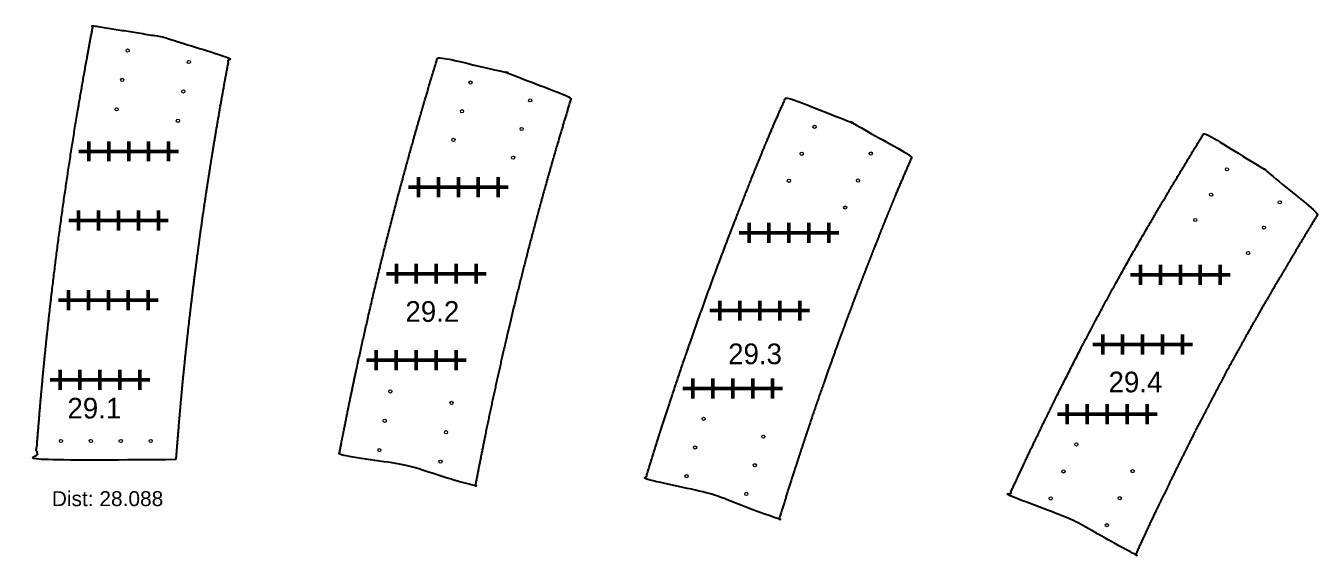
# Model space of a CAD drawing. Header units: inches. Extents: x -1683 to 11264, y -1696 to 865.
# Drawn here: x 8676.7 to 8936.1, y -1513.8 to -1407.3 of the extents above; entities that cross this region are included whole.
import ezdxf

# ---------------------------------------------------------------- set-up
doc = ezdxf.new("R2010")
doc.units = ezdxf.units.IN
doc.header["$MEASUREMENT"] = 0
doc.header["$PDMODE"] = 2
doc.header["$PDSIZE"] = 2
for name, color, linetype, lineweight in [('Annotation', 7, 'Continuous', 9), ('Drilling', 3, 'Continuous', 13), ('Engrave', 4, 'Continuous', 50)]:
    doc.layers.add(name, color=color, linetype=linetype, lineweight=lineweight)
doc.styles.get("Standard").update_dxf_attribs({"font": 'Arial.ttf'})
doc.styles.add('Tw Cen MT', font='')
doc.styles.get('Tw Cen MT').set_extended_font_data('Tw Cen MT')

# ---------------------------------------------------------------- blocks, each defined once
blk = doc.blocks.new('*U2549')
at = {"layer": 'Engrave'}
blk.add_point((0, 0), dxfattribs=at)
blk = doc.blocks.new('*U2550')
at = {"layer": 'Engrave', "color": 0, "linetype": 'ByBlock', "lineweight": -2, "transparency": 16777216}
for p in [(0, 0), (4, 0), (8, 0), (12, 0), (16, 0)]:
    blk.add_blockref('*U2549', p, dxfattribs=at)
blk = doc.blocks.new('*U2551')
at = {"layer": 'Engrave'}
blk.add_point((0, 0), dxfattribs=at)
blk = doc.blocks.new('*U2552')
at = {"layer": 'Engrave', "color": 0, "linetype": 'ByBlock', "lineweight": -2, "transparency": 16777216}
for p in [(0, 0), (4, 0), (8, 0), (12, 0), (16, 0)]:
    blk.add_blockref('*U2551', p, dxfattribs=at)
blk = doc.blocks.new('*U2553')
at = {"layer": 'Engrave'}
blk.add_point((0, 0), dxfattribs=at)
blk = doc.blocks.new('*U2554')
at = {"layer": 'Engrave', "color": 0, "linetype": 'ByBlock', "lineweight": -2, "transparency": 16777216}
for p in [(0, 0), (4, 0), (8, 0), (12, 0), (16, 0)]:
    blk.add_blockref('*U2553', p, dxfattribs=at)
blk = doc.blocks.new('*U2555')
at = {"layer": 'Engrave'}
blk.add_point((0, 0), dxfattribs=at)
blk = doc.blocks.new('*U2556')
at = {"layer": 'Engrave', "color": 0, "linetype": 'ByBlock', "lineweight": -2, "transparency": 16777216}
for p in [(0, 0), (4, 0), (8, 0), (12, 0), (16, 0)]:
    blk.add_blockref('*U2555', p, dxfattribs=at)
blk = doc.blocks.new('*U2557')
at = {"layer": 'Engrave'}
blk.add_point((0, 0), dxfattribs=at)
blk = doc.blocks.new('*U2558')
at = {"layer": 'Engrave', "color": 0, "linetype": 'ByBlock', "lineweight": -2, "transparency": 16777216}
for p in [(0, 0), (4, 0), (8, 0), (12, 0), (16, 0)]:
    blk.add_blockref('*U2557', p, dxfattribs=at)
blk = doc.blocks.new('*U2559')
at = {"layer": 'Engrave'}
blk.add_point((0, 0), dxfattribs=at)
blk = doc.blocks.new('*U2560')
at = {"layer": 'Engrave', "color": 0, "linetype": 'ByBlock', "lineweight": -2, "transparency": 16777216}
for p in [(0, 0), (4, 0), (8, 0), (12, 0), (16, 0)]:
    blk.add_blockref('*U2559', p, dxfattribs=at)
blk = doc.blocks.new('*U2561')
at = {"layer": 'Engrave'}
blk.add_point((0, 0), dxfattribs=at)
blk = doc.blocks.new('*U2562')
at = {"layer": 'Engrave', "color": 0, "linetype": 'ByBlock', "lineweight": -2, "transparency": 16777216}
for p in [(0, 0), (4, 0), (8, 0), (12, 0), (16, 0)]:
    blk.add_blockref('*U2561', p, dxfattribs=at)
blk = doc.blocks.new('*U2563')
at = {"layer": 'Engrave'}
blk.add_point((0, 0), dxfattribs=at)
blk = doc.blocks.new('*U2564')
at = {"layer": 'Engrave', "color": 0, "linetype": 'ByBlock', "lineweight": -2, "transparency": 16777216}
for p in [(0, 0), (4, 0), (8, 0), (12, 0), (16, 0)]:
    blk.add_blockref('*U2563', p, dxfattribs=at)
blk = doc.blocks.new('*U2565')
at = {"layer": 'Engrave'}
blk.add_point((0, 0), dxfattribs=at)
blk = doc.blocks.new('*U2566')
at = {"layer": 'Engrave', "color": 0, "linetype": 'ByBlock', "lineweight": -2, "transparency": 16777216}
for p in [(0, 0), (4, 0), (8, 0), (12, 0), (16, 0)]:
    blk.add_blockref('*U2565', p, dxfattribs=at)
blk = doc.blocks.new('*U2567')
at = {"layer": 'Engrave'}
blk.add_point((0, 0), dxfattribs=at)
blk = doc.blocks.new('*U2568')
at = {"layer": 'Engrave', "color": 0, "linetype": 'ByBlock', "lineweight": -2, "transparency": 16777216}
for p in [(0, 0), (4, 0), (8, 0), (12, 0), (16, 0)]:
    blk.add_blockref('*U2567', p, dxfattribs=at)
blk = doc.blocks.new('*U2569')
at = {"layer": 'Engrave'}
blk.add_point((0, 0), dxfattribs=at)
blk = doc.blocks.new('*U2570')
at = {"layer": 'Engrave', "color": 0, "linetype": 'ByBlock', "lineweight": -2, "transparency": 16777216}
for p in [(0, 0), (4, 0), (8, 0), (12, 0), (16, 0)]:
    blk.add_blockref('*U2569', p, dxfattribs=at)
blk = doc.blocks.new('*U2571')
at = {"layer": 'Engrave'}
blk.add_point((0, 0), dxfattribs=at)
blk = doc.blocks.new('*U2572')
at = {"layer": 'Engrave', "color": 0, "linetype": 'ByBlock', "lineweight": -2, "transparency": 16777216}
for p in [(0, 0), (4, 0), (8, 0), (12, 0), (16, 0)]:
    blk.add_blockref('*U2571', p, dxfattribs=at)
blk = doc.blocks.new('*U2573')
at = {"layer": 'Engrave'}
blk.add_point((0, 0), dxfattribs=at)
blk = doc.blocks.new('*U2574')
at = {"layer": 'Engrave', "color": 0, "linetype": 'ByBlock', "lineweight": -2, "transparency": 16777216}
for p in [(0, 0), (4, 0), (8, 0), (12, 0), (16, 0)]:
    blk.add_blockref('*U2573', p, dxfattribs=at)

msp = doc.modelspace()

# ---------------------------------------------------------------- linework, layer by layer
for points, weights, knots in [([(8706.81784, -1494.38705), (8707.15822, -1490.11299), (8707.49867, -1485.92063), (8707.9877, -1480.57128), (8708.10476, -1479.33483), (8708.34759, -1476.85311), (8708.47305, -1475.61063), (8708.86083, -1471.87835), (8709.13457, -1469.3837), (8709.73452, -1464.15501), (8710.06224, -1461.42513), (8710.74593, -1455.97976), (8711.1023, -1453.26147), (8712.21696, -1445.12042), (8713.02256, -1439.69969), (8714.75571, -1428.87217), (8715.68276, -1423.46895), (8716.94018, -1416.60503), (8717.21442, -1415.13357), (8717.49319, -1413.66295), (8713.04477, -1412.27838), (8708.59635, -1410.8938), (8704.14793, -1409.50923), (8704.10243, -1409.49507), (8704.05603, -1409.48419), (8704.00897, -1409.47665), (8699.40875, -1408.73948), (8694.80853, -1408.00231), (8690.20831, -1407.26514), (8689.75481, -1409.63698), (8688.32197, -1417.3298), (8686.10323, -1430.35986), (8683.72669, -1446.36355), (8681.70374, -1462.36766), (8680.00062, -1478.36993), (8679.15299, -1489.05157), (8678.7296, -1494.38705), (8688.09235, -1494.38705), (8697.45509, -1494.38705), (8706.81784, -1494.38705)], [1, 1, 1, 1, 1, 1, 1, 1, 1, 1, 1, 1, 1, 1, 1, 1, 1, 1, 1, 1, 1, 1, 1, 0.998300176843, 0.998300176843, 1, 1, 1, 1, 1, 1, 1, 1, 1, 1, 1, 1, 1, 1, 1], [0, 0, 0, 0, 12.946381807, 12.946381807, 16.860541001, 16.860541001, 20.774700196, 20.774700196, 28.603018585, 28.603018585, 37.140264907, 37.140264907, 45.677511229, 45.677511229, 62.752003873, 62.752003873, 79.826496516, 79.826496516, 84.488953554, 84.488953554, 84.488953554, 85.488953554, 85.488953554, 85.488953554, 85.631805057, 85.631805057, 85.631805057, 86.631805057, 86.631805057, 86.631805057, 93.876085816, 110.106450585, 126.28169911, 142.409667031, 158.497990927, 174.554142834, 174.554142834, 174.554142834, 175.554142834, 175.554142834, 175.554142834, 175.554142834]), ([(8773.16492, -1416.6631), (8773.12041, -1416.64593), (8773.0748, -1416.63197), (8773.02831, -1416.62131), (8768.49127, -1415.58113), (8763.95423, -1414.54094), (8759.4172, -1413.50075), (8758.70255, -1415.83245), (8756.39998, -1423.47656), (8752.71163, -1436.45846), (8748.54034, -1452.46278), (8744.73834, -1468.46696), (8741.80729, -1482.10995), (8740.16669, -1490.42135), (8739.60019, -1493.38416), (8744.20041, -1494.12133), (8748.80064, -1494.8585), (8753.40086, -1495.59567), (8753.44792, -1495.60321), (8753.49431, -1495.61409), (8753.53982, -1495.62825), (8757.98824, -1497.01282), (8762.43665, -1498.3974), (8766.88507, -1499.78197), (8769.19427, -1487.59969), (8771.81374, -1475.47543), (8778.01895, -1449.92192), (8781.68359, -1436.51084), (8785.88157, -1422.70759), (8786.03675, -1422.19935), (8786.19248, -1421.69129), (8781.84996, -1420.01523), (8777.50744, -1418.33917), (8773.16492, -1416.6631)], [1, 0.998297146244, 0.998297146244, 1, 1, 1, 1, 1, 1, 1, 1, 1, 1, 1, 1, 1, 1, 1, 0.998300176843, 0.998300176843, 1, 1, 1, 1, 1, 1, 1, 1, 1, 1, 1, 1, 1, 1], [0, 0, 0, 0, 0.142978845, 0.142978845, 0.142978845, 1.142978845, 1.142978845, 1.142978845, 8.459088632, 25.092300025, 41.626824528, 58.072114194, 74.43720209, 83.486473961, 83.486473961, 83.486473961, 84.486473961, 84.486473961, 84.486473961, 84.629325465, 84.629325465, 84.629325465, 85.629325465, 85.629325465, 85.629325465, 124.252243088, 124.252243088, 167.537617748, 167.537617748, 169.19294061, 169.19294061, 169.19294061, 170.19294061, 170.19294061, 170.19294061, 170.19294061]), ([(8842.43881, -1426.67129), (8842.39729, -1426.64783), (8842.3542, -1426.6274), (8842.30976, -1426.61009), (8837.97141, -1424.92077), (8833.63306, -1423.23145), (8829.29471, -1421.54213), (8828.73602, -1422.78009), (8825.84155, -1429.29075), (8821.03218, -1441.19643), (8814.88276, -1457.19735), (8809.16774, -1473.20468), (8804.61551, -1486.89461), (8801.9957, -1495.25637), (8801.07498, -1498.26041), (8805.61202, -1499.3006), (8810.14905, -1500.34079), (8814.68609, -1501.38097), (8814.73258, -1501.39163), (8814.7782, -1501.40558), (8814.8227, -1501.42276), (8819.16522, -1503.09882), (8823.50774, -1504.77489), (8827.85026, -1506.45095), (8829.7254, -1500.33355), (8831.68073, -1494.24238), (8835.16821, -1483.84725), (8836.66038, -1479.53105), (8839.23613, -1472.30278), (8840.29956, -1469.37914), (8842.46637, -1463.54641), (8843.57321, -1460.62737), (8845.28921, -1456.17752), (8845.88359, -1454.64954), (8846.94775, -1451.93492), (8847.41609, -1450.74675), (8848.3491, -1448.39596), (8848.81512, -1447.23037), (8850.21476, -1443.76451), (8851.15004, -1441.49518), (8852.46264, -1438.40582), (8852.83162, -1437.54765), (8853.65965, -1435.64723), (8854.12489, -1434.59696), (8854.5991, -1433.54174), (8850.54567, -1431.25159), (8846.49224, -1428.96144), (8842.43881, -1426.67129)], [1, 0.998297802494, 0.998297802494, 1, 1, 1, 1, 1, 1, 1, 1, 1, 1, 1, 1, 1, 1, 1, 0.998297146244, 0.998297146244, 1, 1, 1, 1, 1, 1, 1, 1, 1, 1, 1, 1, 1, 1, 1, 1, 1, 1, 1, 1, 1, 1, 1, 1, 1, 1, 1, 1], [0, 0, 0, 0, 0.14295128, 0.14295128, 0.14295128, 1.14295128, 1.14295128, 1.14295128, 5.217592484, 22.519075214, 39.652130859, 56.643222767, 73.50413852, 82.929856356, 82.929856356, 82.929856356, 83.929856356, 83.929856356, 83.929856356, 84.072835201, 84.072835201, 84.072835201, 85.072835201, 85.072835201, 85.072835201, 105.004195818, 105.004195818, 119.213307134, 119.213307134, 128.925295155, 128.925295155, 138.637283176, 138.637283176, 143.710745658, 143.710745658, 147.64356114, 147.64356114, 151.576376622, 151.576376622, 159.442007585, 159.442007585, 162.500500928, 162.500500928, 166.270648806, 166.270648806, 166.270648806, 167.270648806, 167.270648806, 167.270648806, 167.270648806]), ([(8925.30246, -1436.10213), (8925.26577, -1436.0718), (8925.22702, -1436.04417), (8925.18639, -1436.01937), (8921.20481, -1433.58864), (8917.22323, -1431.15792), (8913.24165, -1428.7272), (8910.66323, -1432.88397), (8904.96147, -1442.35069), (8896.36079, -1457.13127), (8887.80724, -1473.16379), (8880.448, -1487.96478), (8875.95803, -1497.438), (8874.09845, -1501.55842), (8878.4368, -1503.24774), (8882.77515, -1504.93706), (8887.1135, -1506.62638), (8887.15794, -1506.64368), (8887.20103, -1506.66411), (8887.24255, -1506.68757), (8891.29598, -1508.97772), (8895.34941, -1511.26787), (8899.40284, -1513.55802), (8899.5366, -1513.26037), (8899.67108, -1512.96232), (8900.42084, -1511.30692), (8901.04943, -1509.94258), (8902.42466, -1506.99828), (8903.17518, -1505.4158), (8904.71952, -1502.19467), (8905.51548, -1500.55118), (8907.11047, -1497.28557), (8907.91231, -1495.65865), (8910.33239, -1490.79635), (8911.96534, -1487.57925), (8915.17572, -1481.39635), (8916.75021, -1478.42765), (8919.2767, -1473.77651), (8920.21189, -1472.07855), (8922.10471, -1468.6919), (8923.06659, -1466.99513), (8925.29186, -1463.11493), (8926.56406, -1460.9287), (8928.998, -1456.78924), (8930.15907, -1454.83095), (8932.47511, -1450.95529), (8933.63362, -1449.0336), (8935.22597, -1446.42353), (8935.65722, -1445.71978), (8936.08901, -1445.01857), (8932.49349, -1442.04642), (8928.89797, -1439.07427), (8925.30246, -1436.10213)], [1, 0.998304529919, 0.998304529919, 1, 1, 1, 1, 1, 1, 1, 1, 1, 1, 1, 1, 1, 1, 0.998297802494, 0.998297802494, 1, 1, 1, 1, 1, 1, 1, 1, 1, 1, 1, 1, 1, 1, 1, 1, 1, 1, 1, 1, 1, 1, 1, 1, 1, 1, 1, 1, 1, 1, 1, 1, 1, 1], [0, 0, 0, 0, 0.142668394, 0.142668394, 0.142668394, 1.142668394, 1.142668394, 1.142668394, 15.817343142, 34.292551756, 52.439631841, 70.318766486, 83.880838684, 83.880838684, 83.880838684, 84.880838684, 84.880838684, 84.880838684, 85.023789964, 85.023789964, 85.023789964, 86.023789964, 86.023789964, 86.023789964, 87.087274295, 87.087274295, 91.920906503, 91.920906503, 97.456941091, 97.456941091, 103.107663886, 103.107663886, 108.758386682, 108.758386682, 120.059832272, 120.059832272, 130.662916611, 130.662916611, 136.823573009, 136.823573009, 142.984229406, 142.984229406, 150.875604645, 150.875604645, 157.86316391, 157.86316391, 164.850723175, 164.850723175, 167.442625756, 167.442625756, 167.442625756, 168.442625756, 168.442625756, 168.442625756, 168.442625756])]:
    msp.add_rational_spline(points, weights, degree=3, knots=knots)
at = {"layer": 'Drilling'}
for centre in [(8697.15509, -1412.26146), (8709.4412, -1414.56396), (8696.04989, -1418.1588), (8765.95861, -1418.68764), (8708.336, -1420.4613), (8694.94469, -1424.05613), (8777.93879, -1422.2549), (8707.2308, -1426.35863), (8764.24632, -1424.43812), (8776.2265, -1428.00538), (8835.01424, -1427.56779), (8762.53404, -1430.18861), (8774.51422, -1433.75587), (8832.43805, -1432.98658), (8846.30338, -1432.93487), (8917.77522, -1436.10546), (8829.86185, -1438.40536), (8843.72718, -1438.35365), (8914.59603, -1441.19395), (8841.15099, -1443.77243), (8928.37624, -1442.72879), (8911.41683, -1446.28244), (8925.19704, -1447.81728), (8922.01785, -1452.90577), (8749.86258, -1480.68849), (8762.14869, -1482.99099), (8812.75324, -1486.19584), (8748.75738, -1486.58582), (8761.04349, -1488.88832), (8683.77372, -1490.63705), (8689.77372, -1490.63705), (8695.77372, -1490.63705), (8701.77372, -1490.63705), (8824.73342, -1489.7631), (8887.54657, -1491.32773), (8747.65218, -1492.48315), (8811.04096, -1491.94632), (8759.93829, -1494.78565), (8823.02114, -1495.51358), (8884.97037, -1496.74651), (8898.8357, -1496.6948), (8809.32867, -1497.69681), (8821.30885, -1501.26407), (8882.39418, -1502.16529), (8896.2595, -1502.11358), (8893.68331, -1507.53237)]:
    msp.add_circle(centre, 0.3225, dxfattribs=at)

# ---------------------------------------------------------------- block references
at = {"layer": 'Engrave'}
for name, p in [('*U2556', (8689.36649, -1432.49759)), ('*U2558', (8755.52557, -1439.68976)), ('*U2554', (8687.31557, -1446.38705)), ('*U2568', (8821.85213, -1448.8609)), ('*U2560', (8751.07553, -1457.0533)), ('*U2574', (8900.41692, -1457.28202)), ('*U2552', (8685.27846, -1462.38705)), ('*U2566', (8816.02309, -1464.47116)), ('*U2572', (8892.8362, -1471.26169)), ('*U2562', (8747.06063, -1474.41683)), ('*U2550', (8683.58694, -1478.38705)), ('*U2564', (8810.58992, -1480.08143)), ('*U2570', (8885.7346, -1485.24136))]:
    msp.add_blockref(name, p, dxfattribs=at)

# ---------------------------------------------------------------- texts
at = {"layer": 'Annotation', "color": 7, "char_height": 7, "attachment_point": 7, "line_spacing_factor": 0.481418, "style": 'Tw Cen MT'}
for s, insert in [('{\\H0.59259x;29.2}', (8752.90679, -1466.7682)), ('{\\H0.59259x;29.3}', (8817.67136, -1475.27699)), ('{\\H0.59259x;29.4}', (8894.01211, -1480.93591)), ('{\\H0.59259x;29.1}', (8685.0706, -1486.18089))]:
    msp.add_mtext(s, dxfattribs=dict(at, insert=insert))
at = {"layer": 'Annotation', "insert": (8681.93648, -1500.71452), "char_height": 3, "attachment_point": 1}
msp.add_mtext_dynamic_manual_height_columns('Dist: 28.088', width=45.2101633, gutter_width=1, heights=[0], dxfattribs=at)

doc.saveas('drawing.dxf')
